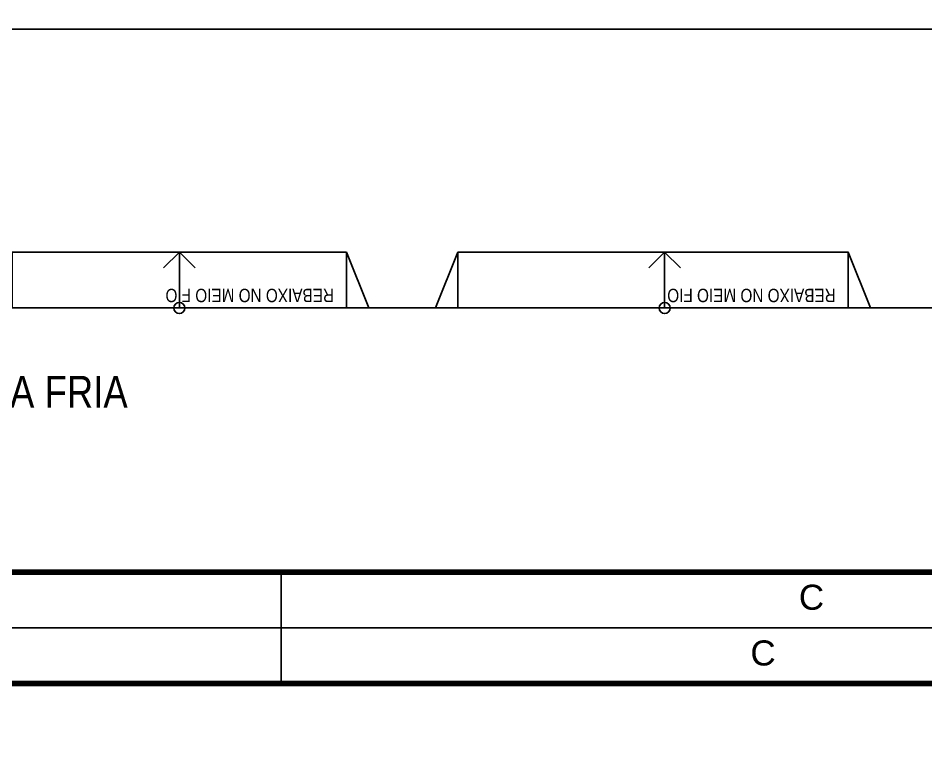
# Model space of a CAD drawing. Header units: millimetres. Extents: x 3923 to 4007, y 744 to 982.
# Drawn here: x 3948.91 to 3965.2, y 920 to 933.13 of the extents above; entities that cross this region are included whole.
import ezdxf
from ezdxf.enums import TextEntityAlignment as Align

# ---------------------------------------------------------------- set-up
doc = ezdxf.new("R2010")
doc.units = ezdxf.units.MM
doc.header["$LTSCALE"] = 20
doc.linetypes.add('CONTINU', pattern=[0])
for name, color, linetype in [('E-txt-g', 3, 'Continuous'), ('E-TXT-Y', 2, 'Continuous'), ('HIDROSSANITÁRIO', 8, 'Continuous'), ("PRANCHA - PROJETU'S", 7, 'Continuous')]:
    doc.layers.add(name, color=color, linetype=linetype)
doc.layers.add('E-Txt-W', color=7, linetype='Continuous', lineweight=20)
doc.styles.add('ARIAL', font='arial.ttf', dxfattribs={"height": 2})
doc.styles.add('F2', font='ARIALN.TTF')

# ---------------------------------------------------------------- blocks, each defined once
blk = doc.blocks.new('ADFSGASDFG')
at = {"layer": "PRANCHA - PROJETU'S", "color": 1}
for p, q in [((360.678, 107.346), (276.578, 107.346)), ((307.178, 106.346), (307.178, 107.346)), ((307.178, 48.946), (307.178, 47.946)), ((307.178, 48.946), (307.178, 47.946)), ((276.578, 47.946), (360.678, 47.946))]:
    blk.add_line(p, q, dxfattribs=at)
at = {"layer": "PRANCHA - PROJETU'S", "color": 4, "const_width": 0.1}
blk.add_lwpolyline([(279.078, 106.346), (359.678, 106.346), (359.678, 48.946), (279.078, 48.946)], close=True, dxfattribs=at)
at = {"layer": "PRANCHA - PROJETU'S", "color": 50, "linetype": 'Continuous', "style": 'ARIAL'}
for p in [(315.828, 106.896), (316.698, 48.496), (316.698, 48.496)]:
    blk.add_text('C', height=0.45, dxfattribs=at).set_placement(p, align=Align.MIDDLE)
blk = doc.blocks.new('IND_DES')
at = {"layer": 'E-Txt-W', "color": 7}
blk.add_line((0.0269, -0.2428), (0.1984, -0.2428), dxfattribs=at)
at = {"layer": 'E-txt-g', "color": 7, "style": 'F2'}
for s, p in [('ESCALA', (-0.4463, -0.2864)), ('1', (0.2426, -0.2864)), (':', (0.3988, -0.2706))]:
    blk.add_text(s, height=0.1, dxfattribs=at).set_placement(p)
blk.add_attdef('ESCALA', (0.4897, -0.2812), '', height=0.1, dxfattribs=at)
at = {"layer": 'E-Txt-W', "color": 6, "style": 'F2'}
blk.add_attdef('00', text='', height=0.4, dxfattribs=at).set_placement((-0.7083, -0.2881), align=Align.CENTER)
at = {"layer": 'E-TXT-Y', "color": 7, "style": 'F2'}
for tag, p in [('PROJETO', (-0.4563, 0.1829)), ('DESENHO', (-0.4582, -0.0658))]:
    blk.add_attdef(tag, p, '', height=0.175, dxfattribs=at)

msp = doc.modelspace()

# ---------------------------------------------------------------- linework, layer by layer
at = {"layer": 'HIDROSSANITÁRIO', "color": 8, "linetype": 'Continuous'}
for p, q in [((3948.801, 932.927, -0.363), (3968.668, 932.927, 1.047)), ((3937.716, 927.927), (3979.716, 927.927))]:
    msp.add_line(p, q, dxfattribs=at)
at = {"layer": 'HIDROSSANITÁRIO', "color": 8}
for p, q in [((3951.801, 928.927), (3951.518, 928.644)), ((3951.801, 928.927), (3952.084, 928.644)), ((3960.513, 928.927), (3960.23, 928.644)), ((3960.513, 928.927), (3960.796, 928.644))]:
    msp.add_line(p, q, dxfattribs=at)
at = {"layer": 'HIDROSSANITÁRIO', "color": 8, "linetype": 'CONTINU'}
for p, q in [((3951.801, 927.927, -0.469), (3951.801, 928.927)), ((3960.513, 927.927, -0.469), (3960.513, 928.927))]:
    msp.add_line(p, q, dxfattribs=at)
at = {"layer": 'HIDROSSANITÁRIO', "color": 8, "linetype": 'Continuous'}
for points in [[(3955.201, 927.927), (3954.801, 928.927), (3954.801, 927.927), (3954.801, 928.927), (3948.801, 928.927), (3948.801, 927.927), (3948.801, 928.927), (3948.401, 927.927)], [(3964.208, 927.927), (3963.808, 928.927), (3963.808, 927.927), (3963.808, 928.927), (3956.801, 928.927), (3956.801, 927.927), (3956.801, 928.927), (3956.401, 927.927)]]:
    msp.add_lwpolyline(points, dxfattribs=at)
at = {"layer": 'HIDROSSANITÁRIO', "color": 8}
for centre in [(3951.801, 927.927, -0.469), (3960.513, 927.927, -0.469)]:
    msp.add_circle(centre, 0.0998, dxfattribs=at)

# ---------------------------------------------------------------- block references
ref = msp.add_blockref('IND_DES', (3943.99, 926.35), dxfattribs=dict(at, xscale=3.272480263815854, yscale=3.272480263815854, zscale=3.272480263815854))
ref.add_attrib('00', '01', dxfattribs={"layer": 'E-Txt-W', "height": 1.309, "style": 'F2'}).set_placement((3941.369, 925.407), align=Align.CENTER)
ref.add_attrib('DESENHO', 'PLANTA BAIXA ÁGUA FRIA', (3942.49, 926.135), dxfattribs={"layer": 'E-TXT-Y', "color": 2, "height": 0.57268, "style": 'F2'})
ref.add_attrib('ESCALA', '75', (3945.593, 925.43), dxfattribs={"layer": 'E-txt-g', "color": 7, "height": 0.3272, "style": 'F2'})
at = {"layer": "PRANCHA - PROJETU'S", "color": 1}
for p in [(3646.451, 874.24), (3646.451, 814.84)]:
    msp.add_blockref('ADFSGASDFG', p, dxfattribs=at)

# ---------------------------------------------------------------- texts
at = {"layer": 'HIDROSSANITÁRIO', "color": 8, "style": 'F2'}
for p in [(3954.576, 928.271), (3963.584, 928.271)]:
    msp.add_text('REBAIXO NO MEIO FIO', height=0.24, rotation=180, dxfattribs=at).set_placement(p)

doc.saveas('drawing.dxf')
